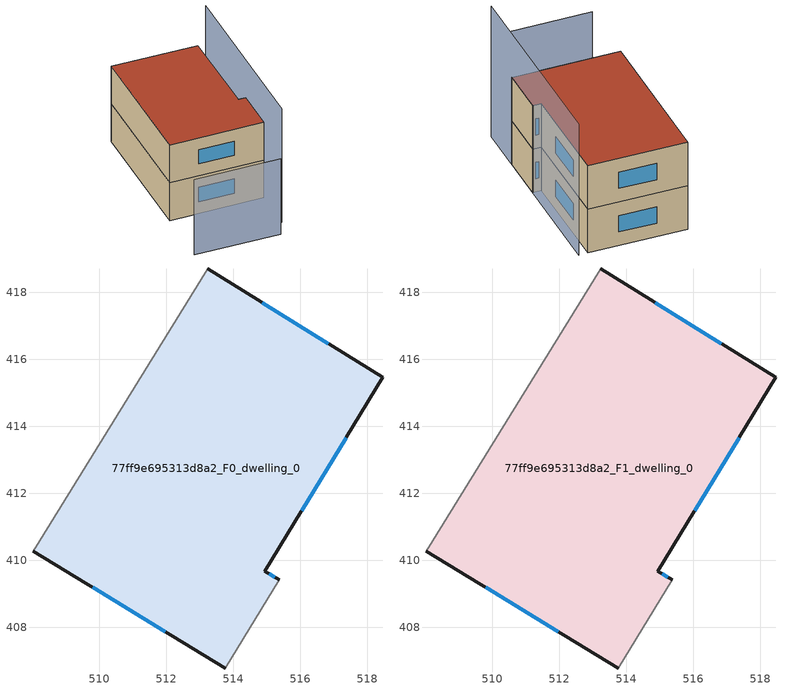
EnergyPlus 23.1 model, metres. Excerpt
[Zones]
77ff9e695313d8a2_F0_dwelling_0
 floor ground (EU_floor_Construction): 518.46,415.46 514.94,409.68 515.38,409.42 513.76,406.79 508.03,410.28 513.24,418.7 z0
 wall outside (EU_wall_Construction): 508.03,410.28 513.76,406.79 / 515.38,409.42 514.94,409.68 518.46,415.46 513.24,418.7 z0:3
 wall adiabatic (EU_wall_Construction): 513.76,406.79 515.38,409.42 / 513.24,418.7 508.03,410.28 z0:3
 window (EU_Window_Construction): 509.81,409.19 511.97,407.88 / 516.84,416.47 514.87,417.69 / 516.04,411.48 517.37,413.66 / 515.24,409.5 515.08,409.6 z0.93:2.07
77ff9e695313d8a2_F1_dwelling_0
 floor to 77ff9e695313d8a2_F0_dwelling_0 (EU_floor_Construction): 518.46,415.46 514.94,409.68 515.38,409.42 513.76,406.79 508.03,410.28 513.24,418.7 z3
 wall outside (EU_wall_Construction): 508.03,410.28 513.76,406.79 / 515.38,409.42 514.94,409.68 518.46,415.46 513.24,418.7 z3:6
 wall adiabatic (EU_wall_Construction): 513.76,406.79 515.38,409.42 / 513.24,418.7 508.03,410.28 z3:6
 window (EU_Window_Construction): 509.81,409.19 511.97,407.88 / 516.84,416.47 514.87,417.69 / 516.04,411.48 517.37,413.66 / 515.24,409.5 515.08,409.6 z3.93:5.07
 roof outside (EU_roof_Construction): 515.38,409.42 514.94,409.68 518.46,415.46 513.24,418.7 508.03,410.28 513.76,406.79 z6
shading: 505.72,406.65 510.98,403.45 z0:6; 512.16,404.21 518.94,415.17 z0:9
[Building]
EU S2 Campaign: North Axis=0; Terrain=City; Solar Distribution=FullExterior
[Site:Location]
Montreal-Trudeau.Intl.AP: Latitude=45.4667; Longitude=-73.75; Time Zone=-5; Elevation=36
[SizingPeriod:WeatherFileDays]
AnnualSizingPeriod: Begin Month=1; Begin Day of Month=1; End Month=12; End Day of Month=31; Day of Week for Start Day=Monday; Use Weather File Daylight Saving Period=No; Use Weather File Rain and Snow Indicators=No
[MATERIAL]
EU_InternalMass_Material: Roughness=MediumRough; Thickness=0.1; Conductivity=1; Density=1800; Specific Heat=900; Thermal Absorptance=0.9; Solar Absorptance=0.7; Visible Absorptance=0.7
[MATERIAL:NOMASS] Roughness=MediumRough; Thermal Absorptance=0.9; Solar Absorptance=0.7; Visible Absorptance=0.7
Name | Thermal Resistance
EU_wall_NoMass; EU_floor_NoMass | 1.36485
EU_roof_NoMass | 2.55992
[WINDOWMATERIAL:SIMPLEGLAZINGSYSTEM]
EU_Window_SimpleGlazing: UFactor=3.92339; Solar Heat Gain Coefficient=0.8; Visible Transmittance=0.8
[CONSTRUCTION]
EU_wall_Construction: EU_wall_NoMass
EU_roof_Construction: EU_roof_NoMass
EU_floor_Construction: EU_floor_NoMass
EU_Window_Construction: EU_Window_SimpleGlazing
EU_InternalMass_Construction: EU_InternalMass_Material
[ZONE] Type=1; Multiplier=1; Ceiling Height=autocalculate; Floor Area=autocalculate; Part of Total Floor Area=Yes
Name | Volume
77ff9e695313d8a2_F0_dwelling_0 | 187.754
77ff9e695313d8a2_F1_dwelling_0 | 187.755
[INTERNALMASS] Construction=EU_InternalMass_Construction; Surface Area=62.5849
Name | Zone or ZoneList
77ff9e695313d8a2_F0_dwelling_0_EU_InternalMass | 77ff9e695313d8a2_F0_dwelling_0
77ff9e695313d8a2_F1_dwelling_0_EU_InternalMass | 77ff9e695313d8a2_F1_dwelling_0
[OTHEREQUIPMENT] Fuel Type=Electricity; Design Level Calculation Method=Watts/Area; Power per Zone Floor Area=1; Fraction Latent=0; Fraction Radiant=0; Fraction Lost=0; Carbon Dioxide Generation Rate=0; EndUse Subcategory=EU_Step8_InternalGains
Name | Zone or ZoneList or Space or SpaceList | Schedule
EU_Step8_InternalGain_77ff9e695313d8a2_F0_dwelling_0_f000 | 77ff9e695313d8a2_F0_dwelling_0 | EU_Step8_GainSchedule_77ff9e695313d8a2_F0_dwelling_0_f000
EU_Step8_InternalGain_77ff9e695313d8a2_F1_dwelling_0_f000 | 77ff9e695313d8a2_F1_dwelling_0 | EU_Step8_GainSchedule_77ff9e695313d8a2_F1_dwelling_0_f000
[ZONEVENTILATION:DESIGNFLOWRATE] Schedule=EU_AlwaysOn; Design Flow Rate Calculation Method=AirChanges/Hour; Air Changes per Hour=0.860309; Ventilation Type=Natural; Fan Pressure Rise=0; Fan Total Efficiency=1; Constant Term Coefficient=1; Temperature Term Coefficient=0; Velocity Term Coefficient=0; Velocity Squared Term Coefficient=0; Minimum Indoor Temperature=-100; Maximum Indoor Temperature=100; Delta Temperature=-100; Minimum Outdoor Temperature=-100; Maximum Outdoor Temperature=100; Maximum Wind Speed=40
Name | Zone or ZoneList or Space or SpaceList
EU_ConstantAir_77ff9e695313d8a2_F0_dwelling_0 | 77ff9e695313d8a2_F0_dwelling_0
EU_ConstantAir_77ff9e695313d8a2_F1_dwelling_0 | 77ff9e695313d8a2_F1_dwelling_0
[HVACTEMPLATE:THERMOSTAT] Constant Heating Setpoint=20; Constant Cooling Setpoint=50
EU_HeatOnly_77ff9e695313d8a2_F0_dwelling_0; EU_HeatOnly_77ff9e695313d8a2_F1_dwelling_0
[HVACTEMPLATE:ZONE:IDEALLOADSAIRSYSTEM] System Availability Schedule=EU_AlwaysOn; Maximum Heating Supply Air Temperature=50; Minimum Cooling Supply Air Temperature=13; Maximum Heating Supply Air Humidity Ratio=0.0156; Minimum Cooling Supply Air Humidity Ratio=0.0077; Heating Limit=NoLimit; Cooling Limit=NoLimit; Heating Availability Schedule=EU_AlwaysOn; Cooling Availability Schedule=EU_CoolingOff; Dehumidification Control Type=ConstantSensibleHeatRatio; Cooling Sensible Heat Ratio=0.7; Dehumidification Setpoint=60; Humidification Control Type=None; Humidification Setpoint=30; Outdoor Air Method=None; Outdoor Air Flow Rate per Person=0.00944; Outdoor Air Flow Rate per Zone Floor Area=0; Outdoor Air Flow Rate per Zone=0; Demand Controlled Ventilation Type=None; Outdoor Air Economizer Type=NoEconomizer; Heat Recovery Type=None; Sensible Heat Recovery Effectiveness=0.7; Latent Heat Recovery Effectiveness=0.65
Name | Template Thermostat
77ff9e695313d8a2_F0_dwelling_0 | EU_HeatOnly_77ff9e695313d8a2_F0_dwelling_0
77ff9e695313d8a2_F1_dwelling_0 | EU_HeatOnly_77ff9e695313d8a2_F1_dwelling_0
[SIZING:ZONE] Zone Cooling Design Supply Air Temperature Input Method=SupplyAirTemperature; Zone Cooling Design Supply Air Temperature=13; Zone Heating Design Supply Air Temperature Input Method=SupplyAirTemperature; Zone Heating Design Supply Air Temperature=50; Zone Cooling Design Supply Air Humidity Ratio=0.008; Zone Heating Design Supply Air Humidity Ratio=0.008; Cooling Design Air Flow Method=DesignDay; Cooling Design Air Flow Rate=0; Cooling Minimum Air Flow per Zone Floor Area=0.000762; Cooling Minimum Air Flow=0; Cooling Minimum Air Flow Fraction=0.2; Heating Design Air Flow Method=DesignDay; Heating Design Air Flow Rate=0; Heating Maximum Air Flow per Zone Floor Area=0.002032; Heating Maximum Air Flow=0.141576; Heating Maximum Air Flow Fraction=0.3; Account for Dedicated Outdoor Air System=No; Dedicated Outdoor Air System Control Strategy=NeutralSupplyAir; Dedicated Outdoor Air Low Setpoint Temperature for Design=autosize; Dedicated Outdoor Air High Setpoint Temperature for Design=autosize; Zone Load Sizing Method=Sensible Load Only No Latent Load; Zone Latent Cooling Design Supply Air Humidity Ratio Input Method=HumidityRatioDifference; Zone Cooling Design Supply Air Humidity Ratio Difference=0.005; Zone Latent Heating Design Supply Air Humidity Ratio Input Method=HumidityRatioDifference; Zone Humidification Design Supply Air Humidity Ratio Difference=0.005
77ff9e695313d8a2_F0_dwelling_0; 77ff9e695313d8a2_F1_dwelling_0
[SCHEDULE:CONSTANT]
Name | Hourly Value
EU_AlwaysOn | 1
EU_CoolingOff | 0
[SCHEDULE:FILE] Column Number=1; Rows to Skip at Top=0; Number of Hours of Data=8760; Column Separator=Comma; Interpolate to Timestep=No; Minutes per Item=60; Adjust Schedule for Daylight Savings=Yes
Name | File
EU_Step8_GainSchedule_77ff9e695313d8a2_F0_dwelling_0_f000 | ../../schedules/77ff9e695313d8a2/77ff9e695313d8a2_F0_dwelling_0_f000_gain.csv
EU_Step8_GainSchedule_77ff9e695313d8a2_F1_dwelling_0_f000 | ../../schedules/77ff9e695313d8a2/77ff9e695313d8a2_F1_dwelling_0_f000_gain.csv
